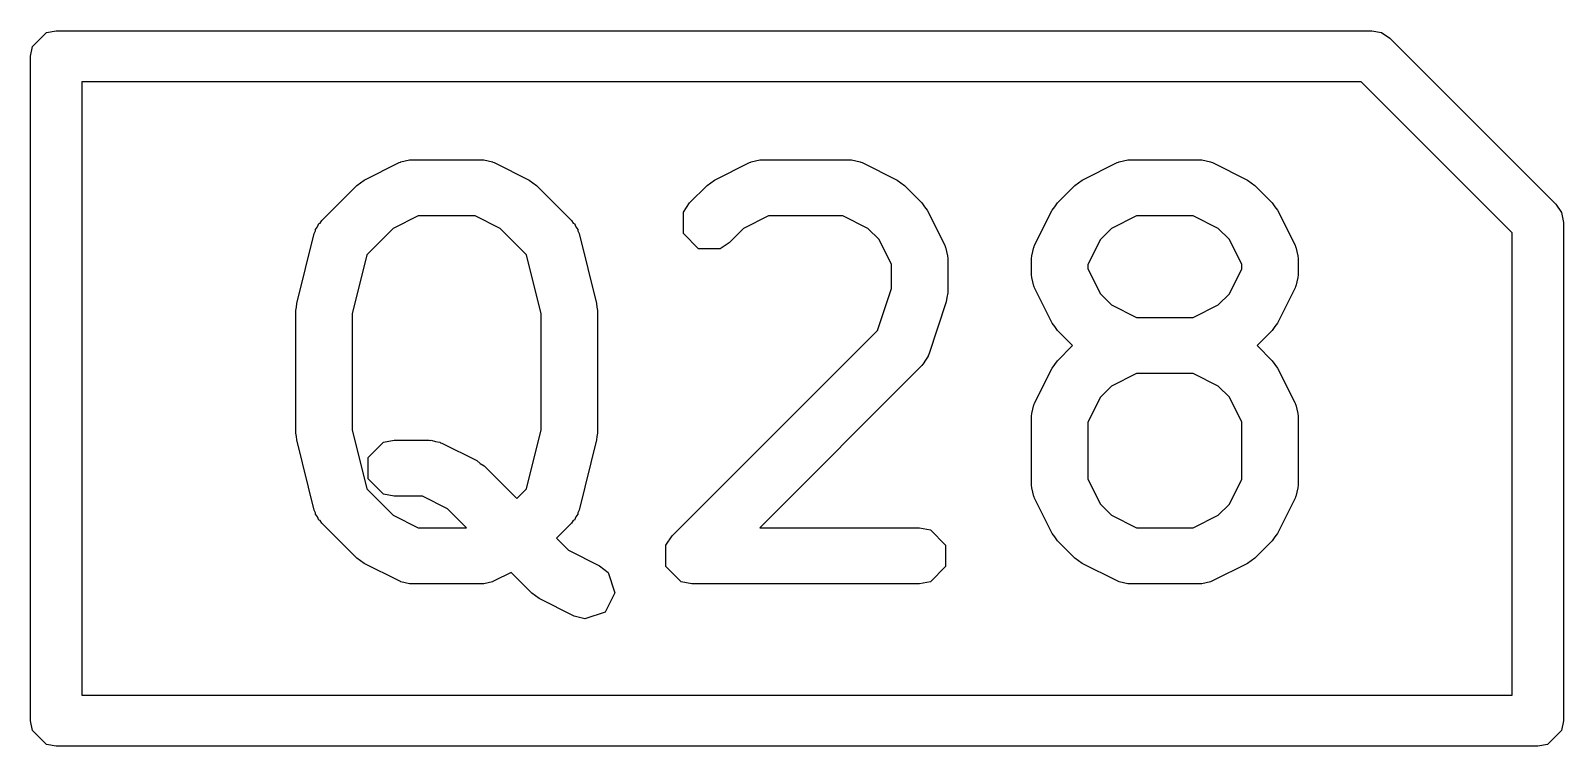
# Model space of a CAD drawing. Header units: millimetres. Extents: x 129 to 276, y -185 to -58.
# Drawn here: x 225.75 to 228.75, y -70.45 to -69.05 of the extents above; entities that cross this region are included whole.
import ezdxf

# ---------------------------------------------------------------- set-up
doc = ezdxf.new("R2010")
doc.units = ezdxf.units.MM
doc.layers.add('F.Fab', color=9, linetype='CONTINUOUS', true_color=0xafafaf)

msp = doc.modelspace()

# ---------------------------------------------------------------- linework, layer by layer
at = {"layer": 'F.Fab', "linetype": 'CONTINUOUS'}
for p, q in [((225.753806, -69.080866), (225.780866, -69.053806)), ((225.780866, -69.053806), (225.8, -69.05)), ((225.8, -69.05), (228.375, -69.05)), ((228.375, -69.05), (228.394134, -69.053806)), ((228.394134, -69.053806), (228.410355, -69.064645)), ((225.75, -69.1), (225.753806, -69.080866)), ((228.410355, -69.064645), (228.735355, -69.389644)), ((225.75, -70.4), (225.75, -69.1)), ((225.85, -69.15), (225.85, -70.35)), ((228.35429, -69.15), (225.85, -69.15)), ((228.65, -69.44571), (228.35429, -69.15)), ((226.402546, -69.342458), (226.471117, -69.308172)), ((226.471117, -69.308172), (226.473773, -69.307444)), ((226.473773, -69.307444), (226.474666, -69.306552)), ((226.474666, -69.306552), (226.483317, -69.304831)), ((226.483317, -69.304831), (226.491815, -69.302504)), ((226.491815, -69.302504), (226.493011, -69.302902)), ((226.493011, -69.302902), (226.495714, -69.302365)), ((226.495714, -69.302365), (226.632857, -69.302365)), ((226.632857, -69.302365), (226.635559, -69.302902)), ((226.635559, -69.302902), (226.636756, -69.302504)), ((226.636756, -69.302504), (226.645253, -69.304831)), ((226.645253, -69.304831), (226.653905, -69.306552)), ((226.653905, -69.306552), (226.654797, -69.307444)), ((226.654797, -69.307444), (226.657454, -69.308172)), ((226.657454, -69.308172), (226.726025, -69.342458)), ((227.08826, -69.342458), (227.156832, -69.308171)), ((227.156832, -69.308171), (227.159489, -69.307443)), ((227.159489, -69.307443), (227.160381, -69.306552)), ((227.160381, -69.306552), (227.169021, -69.304833)), ((227.169021, -69.304833), (227.177531, -69.302503)), ((227.177531, -69.302503), (227.178728, -69.302902)), ((227.178728, -69.302902), (227.181429, -69.302365)), ((227.181429, -69.302365), (227.352857, -69.302365)), ((227.352857, -69.302365), (227.355559, -69.302902)), ((227.355559, -69.302902), (227.356755, -69.302504)), ((227.356755, -69.302504), (227.365251, -69.30483)), ((227.365251, -69.30483), (227.373905, -69.306552)), ((227.373905, -69.306552), (227.374797, -69.307444)), ((227.374797, -69.307444), (227.377454, -69.308172)), ((227.377454, -69.308172), (227.446026, -69.342458)), ((227.80826, -69.342458), (227.876831, -69.308172)), ((227.876831, -69.308172), (227.879487, -69.307444)), ((227.879487, -69.307444), (227.88038, -69.306552)), ((227.88038, -69.306552), (227.889031, -69.304831)), ((227.889031, -69.304831), (227.897529, -69.302504)), ((227.897529, -69.302504), (227.898725, -69.302902)), ((227.898725, -69.302902), (227.901428, -69.302365)), ((227.901428, -69.302365), (228.038571, -69.302365)), ((228.038571, -69.302365), (228.041273, -69.302902)), ((228.041273, -69.302902), (228.042469, -69.302504)), ((228.042469, -69.302504), (228.050965, -69.30483)), ((228.050965, -69.30483), (228.059619, -69.306552)), ((228.059619, -69.306552), (228.060511, -69.307444)), ((228.060511, -69.307444), (228.063168, -69.308172)), ((228.063168, -69.308172), (228.13174, -69.342458)), ((226.31968, -69.421331), (226.388253, -69.35276)), ((226.388253, -69.35276), (226.395583, -69.347861)), ((226.395583, -69.347861), (226.402546, -69.342458)), ((226.726025, -69.342458), (226.732981, -69.347857)), ((226.732981, -69.347857), (226.740319, -69.35276)), ((226.740319, -69.35276), (226.808891, -69.421331)), ((227.03968, -69.387046), (227.073966, -69.35276)), ((227.073966, -69.35276), (227.081299, -69.347859)), ((227.081299, -69.347859), (227.08826, -69.342458)), ((227.446026, -69.342458), (227.452988, -69.347862)), ((227.452988, -69.347862), (227.46032, -69.352761)), ((227.46032, -69.352761), (227.494605, -69.387047)), ((227.75968, -69.387046), (227.793966, -69.35276)), ((227.793966, -69.35276), (227.801303, -69.347857)), ((227.801303, -69.347857), (227.80826, -69.342458)), ((228.13174, -69.342458), (228.138702, -69.347862)), ((228.138702, -69.347862), (228.146034, -69.352761)), ((228.146034, -69.352761), (228.180319, -69.387047)), ((227.027758, -69.40489), (227.03968, -69.387046)), ((227.494605, -69.387047), (227.499503, -69.394377)), ((227.75478, -69.394379), (227.75968, -69.387046)), ((228.180319, -69.387047), (228.185217, -69.394377)), ((228.735355, -69.389644), (228.746194, -69.405865)), ((226.508697, -69.412365), (226.459723, -69.436851)), ((226.619874, -69.412365), (226.508697, -69.412365)), ((226.668847, -69.436852), (226.619874, -69.412365)), ((227.027758, -69.446984), (227.027758, -69.40489)), ((227.194412, -69.412365), (227.145438, -69.436852)), ((227.339874, -69.412365), (227.194412, -69.412365)), ((227.388851, -69.436854), (227.339874, -69.412365)), ((227.499503, -69.394377), (227.504907, -69.40134)), ((227.504907, -69.40134), (227.539193, -69.469911)), ((227.715092, -69.469911), (227.749378, -69.40134)), ((227.749378, -69.40134), (227.75478, -69.394379)), ((227.914411, -69.412365), (227.865438, -69.436851)), ((228.025588, -69.412365), (227.914411, -69.412365)), ((228.074565, -69.436854), (228.025588, -69.412365)), ((228.185217, -69.394377), (228.190621, -69.40134)), ((228.190621, -69.40134), (228.224907, -69.469911)), ((228.746194, -69.405865), (228.746194, -69.405866)), ((228.746194, -69.405866), (228.75, -69.425)), ((226.270927, -69.584025), (226.305213, -69.446882)), ((226.305213, -69.446882), (226.307757, -69.441495)), ((226.307757, -69.441495), (226.307758, -69.439175)), ((226.307758, -69.439175), (226.311499, -69.433574)), ((226.311499, -69.433574), (226.31438, -69.427478)), ((226.31438, -69.427478), (226.316371, -69.426283)), ((226.316371, -69.426283), (226.31968, -69.421331)), ((226.459723, -69.436851), (226.408233, -69.488341)), ((226.720336, -69.488339), (226.668847, -69.436852)), ((226.808891, -69.421331), (226.8122, -69.426284)), ((226.8122, -69.426284), (226.814191, -69.427479)), ((226.814191, -69.427479), (226.817069, -69.433572)), ((226.817069, -69.433572), (226.820813, -69.439175)), ((226.820813, -69.439175), (226.820813, -69.441496)), ((226.820813, -69.441496), (226.823358, -69.446883)), ((226.823358, -69.446883), (226.857643, -69.584026)), ((227.057524, -69.47675), (227.027758, -69.446984)), ((227.145438, -69.436852), (227.117462, -69.464828)), ((227.410511, -69.458515), (227.388851, -69.436854)), ((227.865438, -69.436851), (227.843771, -69.458518)), ((228.096225, -69.458515), (228.074565, -69.436854)), ((228.65, -70.35), (228.65, -69.44571)), ((228.75, -69.425), (228.75, -70.4)), ((227.099618, -69.47675), (227.057524, -69.47675)), ((227.117462, -69.464828), (227.099618, -69.47675)), ((227.435, -69.507491), (227.410511, -69.458515)), ((227.539193, -69.469911), (227.53992, -69.472567)), ((227.53992, -69.472567), (227.540813, -69.47346)), ((227.540813, -69.47346), (227.542533, -69.482111)), ((227.711751, -69.482111), (227.713472, -69.47346)), ((227.713472, -69.47346), (227.714364, -69.472567)), ((227.714364, -69.472567), (227.715092, -69.469911)), ((227.843771, -69.458518), (227.819285, -69.507491)), ((228.120714, -69.507491), (228.096225, -69.458515)), ((228.224907, -69.469911), (228.225634, -69.472567)), ((228.225634, -69.472567), (228.226527, -69.47346)), ((228.226527, -69.47346), (228.228247, -69.482111)), ((226.408233, -69.488341), (226.379285, -69.604137)), ((226.749285, -69.604136), (226.720336, -69.488339)), ((227.435, -69.554152), (227.435, -69.507491)), ((227.542533, -69.482111), (227.544861, -69.490609)), ((227.544861, -69.490609), (227.544462, -69.491805)), ((227.544462, -69.491805), (227.545, -69.494508)), ((227.545, -69.494508), (227.545, -69.56308)), ((227.709285, -69.494508), (227.709822, -69.491805)), ((227.709285, -69.528794), (227.709285, -69.494508)), ((227.709424, -69.490609), (227.711751, -69.482111)), ((227.709822, -69.491805), (227.709424, -69.490609)), ((227.819285, -69.507491), (227.819285, -69.51581)), ((228.120714, -69.51581), (228.120714, -69.507491)), ((228.228247, -69.482111), (228.230575, -69.490609)), ((228.230575, -69.490609), (228.230176, -69.491805)), ((228.230176, -69.491805), (228.230714, -69.494508)), ((228.230714, -69.494508), (228.230714, -69.528794)), ((227.709822, -69.531496), (227.709285, -69.528794)), ((227.709424, -69.532693), (227.709822, -69.531496)), ((227.711751, -69.54119), (227.709424, -69.532693)), ((227.819285, -69.51581), (227.843771, -69.564783)), ((228.096225, -69.564786), (228.120714, -69.51581)), ((228.230575, -69.532693), (228.228247, -69.54119)), ((228.230714, -69.528794), (228.230176, -69.531496)), ((228.230176, -69.531496), (228.230575, -69.532693)), ((227.407641, -69.636227), (227.435, -69.554152)), ((227.545, -69.56308), (227.54328, -69.571724)), ((227.713472, -69.549842), (227.711751, -69.54119)), ((227.714364, -69.550734), (227.713472, -69.549842)), ((227.715092, -69.553391), (227.714364, -69.550734)), ((227.749378, -69.621962), (227.715092, -69.553391)), ((227.843771, -69.564783), (227.865438, -69.58645)), ((228.074565, -69.586447), (228.096225, -69.564786)), ((228.224907, -69.553391), (228.190621, -69.621962)), ((228.225634, -69.550734), (228.224907, -69.553391)), ((228.226527, -69.549842), (228.225634, -69.550734)), ((228.228247, -69.54119), (228.226527, -69.549842)), ((226.269285, -69.597365), (226.270599, -69.590757)), ((226.269285, -69.837365), (226.269285, -69.597365)), ((226.270599, -69.590757), (226.270927, -69.584025)), ((226.857643, -69.584026), (226.85797, -69.590757)), ((226.85797, -69.590757), (226.859285, -69.597365)), ((226.859285, -69.597365), (226.859285, -69.837365)), ((227.542178, -69.580473), (227.507892, -69.68333)), ((227.54328, -69.571724), (227.542178, -69.580473)), ((227.865438, -69.58645), (227.914411, -69.610937)), ((228.025588, -69.610937), (228.074565, -69.586447)), ((226.379285, -69.604137), (226.379285, -69.830593)), ((226.749285, -69.830593), (226.749285, -69.604136)), ((227.75478, -69.628922), (227.749378, -69.621962)), ((227.75968, -69.636256), (227.75478, -69.628922)), ((227.914411, -69.610937), (228.025588, -69.610937)), ((228.185217, -69.628924), (228.180319, -69.636255)), ((228.190621, -69.621962), (228.185217, -69.628924)), ((227.005395, -70.038474), (227.407641, -69.636227)), ((227.78936, -69.665936), (227.75968, -69.636256)), ((228.180319, -69.636255), (228.150638, -69.665936)), ((227.506527, -69.686984), (227.501629, -69.694314)), ((227.507892, -69.68333), (227.506527, -69.685724)), ((227.506527, -69.685724), (227.506527, -69.686984)), ((227.75968, -69.695617), (227.78936, -69.665936)), ((228.150638, -69.665936), (228.180319, -69.695618)), ((227.494605, -69.704828), (227.177068, -70.022365)), ((227.496136, -69.702536), (227.494605, -69.704828)), ((227.497263, -69.701973), (227.496136, -69.702536)), ((227.501629, -69.694314), (227.497263, -69.701973)), ((227.715092, -69.778483), (227.749378, -69.709911)), ((227.749378, -69.709911), (227.75478, -69.70295)), ((227.75478, -69.70295), (227.75968, -69.695617)), ((228.180319, -69.695618), (228.185214, -69.702944)), ((228.185214, -69.702944), (228.190621, -69.709911)), ((228.190621, -69.709911), (228.224908, -69.778483)), ((227.865436, -69.745424), (227.843773, -69.767087)), ((227.914412, -69.720937), (227.865436, -69.745424)), ((228.025587, -69.720937), (227.914412, -69.720937)), ((228.074565, -69.745425), (228.025587, -69.720937)), ((228.096225, -69.767086), (228.074565, -69.745425)), ((227.714364, -69.781139), (227.715092, -69.778483)), ((227.843773, -69.767087), (227.819285, -69.816063)), ((228.120714, -69.816063), (228.096225, -69.767086)), ((228.224908, -69.778483), (228.225635, -69.78114)), ((227.709285, -69.80308), (227.709822, -69.800377)), ((227.709285, -69.940222), (227.709285, -69.80308)), ((227.709424, -69.799182), (227.71175, -69.790685)), ((227.709822, -69.800377), (227.709424, -69.799182)), ((227.71175, -69.790685), (227.713472, -69.782032)), ((227.713472, -69.782032), (227.714364, -69.781139)), ((228.225635, -69.78114), (228.226527, -69.782032)), ((228.226527, -69.782032), (228.228245, -69.790672)), ((228.228245, -69.790672), (228.230576, -69.799182)), ((228.230576, -69.799182), (228.230176, -69.800379)), ((228.230176, -69.800379), (228.230714, -69.80308)), ((228.230714, -69.80308), (228.230714, -69.940222)), ((226.270599, -69.843972), (226.269285, -69.837365)), ((226.379285, -69.830593), (226.408234, -69.946389)), ((226.720336, -69.946389), (226.749285, -69.830593)), ((226.859285, -69.837365), (226.85797, -69.843972)), ((227.819285, -69.816063), (227.819285, -69.927238)), ((228.120714, -69.927239), (228.120714, -69.816063)), ((226.270927, -69.850705), (226.270599, -69.843972)), ((226.305213, -69.987848), (226.270927, -69.850705)), ((226.410615, -69.884889), (226.44038, -69.855124)), ((226.44038, -69.855124), (226.461428, -69.850937)), ((226.461428, -69.850937), (226.53, -69.850937)), ((226.53, -69.850937), (226.5327, -69.851474)), ((226.5327, -69.851474), (226.533898, -69.851075)), ((226.533898, -69.851075), (226.542406, -69.853404)), ((226.542406, -69.853404), (226.551048, -69.855124)), ((226.551048, -69.855124), (226.551939, -69.856015)), ((226.551939, -69.856015), (226.554596, -69.856743)), ((226.554596, -69.856743), (226.623167, -69.891028)), ((226.857643, -69.850704), (226.823358, -69.987847)), ((226.85797, -69.843972), (226.857643, -69.850704)), ((226.410615, -69.926985), (226.410615, -69.884889)), ((226.623167, -69.891028), (226.630133, -69.896434)), ((226.630133, -69.896434), (226.637462, -69.901331)), ((226.44038, -69.95675), (226.410615, -69.926985)), ((226.637462, -69.901331), (226.701428, -69.965297)), ((227.819285, -69.927238), (227.843773, -69.976214)), ((228.096225, -69.976215), (228.120714, -69.927239)), ((226.408234, -69.946389), (226.459722, -69.997877)), ((226.461428, -69.960937), (226.44038, -69.95675)), ((226.701428, -69.965297), (226.720336, -69.946389)), ((227.709822, -69.942924), (227.709285, -69.940222)), ((227.709424, -69.94412), (227.709822, -69.942924)), ((227.71175, -69.952616), (227.709424, -69.94412)), ((227.713472, -69.96127), (227.71175, -69.952616)), ((228.228245, -69.952629), (228.226527, -69.96127)), ((228.230576, -69.94412), (228.228245, -69.952629)), ((228.230714, -69.940222), (228.230176, -69.942922)), ((228.230176, -69.942922), (228.230576, -69.94412)), ((226.307758, -69.993235), (226.305213, -69.987848)), ((226.517016, -69.960937), (226.461428, -69.960937)), ((226.56599, -69.985423), (226.517016, -69.960937)), ((226.602932, -70.022365), (226.56599, -69.985423)), ((226.823358, -69.987847), (226.820813, -69.993234)), ((227.714364, -69.962162), (227.713472, -69.96127)), ((227.715092, -69.964819), (227.714364, -69.962162)), ((227.749378, -70.033391), (227.715092, -69.964819)), ((227.843773, -69.976214), (227.865436, -69.997877)), ((228.074565, -69.997876), (228.096225, -69.976215)), ((228.224908, -69.964819), (228.190621, -70.033391)), ((228.225635, -69.962161), (228.224908, -69.964819)), ((228.226527, -69.96127), (228.225635, -69.962161)), ((226.307758, -69.995555), (226.307758, -69.993235)), ((226.311499, -70.001155), (226.307758, -69.995555)), ((226.31438, -70.007252), (226.311499, -70.001155)), ((226.316371, -70.008446), (226.31438, -70.007252)), ((226.31968, -70.013399), (226.316371, -70.008446)), ((226.388252, -70.081971), (226.31968, -70.013399)), ((226.459722, -69.997877), (226.508698, -70.022365)), ((226.808891, -70.013399), (226.77921, -70.043079)), ((226.8122, -70.008445), (226.808891, -70.013399)), ((226.814191, -70.007251), (226.8122, -70.008445)), ((226.817069, -70.001157), (226.814191, -70.007251)), ((226.820813, -69.995555), (226.817069, -70.001157)), ((226.820813, -69.993234), (226.820813, -69.995555)), ((227.865436, -69.997877), (227.914412, -70.022365)), ((228.025587, -70.022365), (228.074565, -69.997876)), ((226.508698, -70.022365), (226.602932, -70.022365)), ((226.77921, -70.043079), (226.80258, -70.06645)), ((226.993475, -70.056314), (227.005395, -70.038474)), ((227.177068, -70.022365), (227.49, -70.022365)), ((227.49, -70.022365), (227.511048, -70.026552)), ((227.511048, -70.026552), (227.540813, -70.056317)), ((227.75478, -70.040351), (227.749378, -70.033391)), ((227.75968, -70.047685), (227.75478, -70.040351)), ((227.793966, -70.081971), (227.75968, -70.047685)), ((227.914412, -70.022365), (228.025587, -70.022365)), ((228.180319, -70.047684), (228.146034, -70.08197)), ((228.185214, -70.040357), (228.180319, -70.047684)), ((228.190621, -70.033391), (228.185214, -70.040357)), ((226.80258, -70.06645), (226.863168, -70.096744)), ((226.993473, -70.056317), (226.993475, -70.056314)), ((226.993473, -70.098413), (226.993473, -70.056317)), ((227.540813, -70.056317), (227.540813, -70.098413)), ((226.39558, -70.086867), (226.388252, -70.081971)), ((226.402547, -70.092274), (226.39558, -70.086867)), ((226.471117, -70.126558), (226.402547, -70.092274)), ((226.863168, -70.096744), (226.880121, -70.109902)), ((226.880121, -70.109902), (226.893433, -70.149836)), ((227.023238, -70.128178), (226.993473, -70.098413)), ((227.540813, -70.098413), (227.511048, -70.128178)), ((227.801298, -70.08687), (227.793966, -70.081971)), ((227.808261, -70.092274), (227.801298, -70.08687)), ((227.876831, -70.126558), (227.808261, -70.092274)), ((228.131739, -70.092274), (228.063167, -70.126559)), ((228.138705, -70.086867), (228.131739, -70.092274)), ((228.146034, -70.08197), (228.138705, -70.086867)), ((226.473773, -70.127285), (226.471117, -70.126558)), ((226.474666, -70.128178), (226.473773, -70.127285)), ((226.483319, -70.129899), (226.474666, -70.128178)), ((226.491816, -70.132226), (226.483319, -70.129899)), ((226.493011, -70.131827), (226.491816, -70.132226)), ((226.495714, -70.132365), (226.493011, -70.131827)), ((226.632857, -70.132365), (226.495714, -70.132365)), ((226.635557, -70.131827), (226.632857, -70.132365)), ((226.636755, -70.132227), (226.635557, -70.131827)), ((226.645263, -70.129897), (226.636755, -70.132227)), ((226.653905, -70.128178), (226.645263, -70.129897)), ((226.654796, -70.127286), (226.653905, -70.128178)), ((226.657453, -70.126559), (226.654796, -70.127286)), ((226.690568, -70.110001), (226.657453, -70.126559)), ((226.73111, -70.150542), (226.690568, -70.110001)), ((227.044286, -70.132365), (227.023238, -70.128178)), ((227.49, -70.132365), (227.044286, -70.132365)), ((227.511048, -70.128178), (227.49, -70.132365)), ((227.879487, -70.127285), (227.876831, -70.126558)), ((227.88038, -70.128178), (227.879487, -70.127285)), ((227.889033, -70.129899), (227.88038, -70.128178)), ((227.89753, -70.132226), (227.889033, -70.129899)), ((227.898725, -70.131827), (227.89753, -70.132226)), ((227.901428, -70.132365), (227.898725, -70.131827)), ((228.038571, -70.132365), (227.901428, -70.132365)), ((228.041271, -70.131827), (228.038571, -70.132365)), ((228.042469, -70.132227), (228.041271, -70.131827)), ((228.050977, -70.129897), (228.042469, -70.132227)), ((228.059619, -70.128178), (228.050977, -70.129897)), ((228.06051, -70.127286), (228.059619, -70.128178)), ((228.063167, -70.126559), (228.06051, -70.127286)), ((226.73844, -70.15544), (226.73111, -70.150542)), ((226.745403, -70.160844), (226.73844, -70.15544)), ((226.813974, -70.19513), (226.745403, -70.160844)), ((226.893433, -70.149836), (226.874606, -70.187487)), ((226.834672, -70.200798), (226.813974, -70.19513)), ((226.874606, -70.187487), (226.834672, -70.200798)), ((225.85, -70.35), (228.65, -70.35)), ((225.753806, -70.419134), (225.75, -70.4)), ((228.75, -70.4), (228.746194, -70.419134)), ((225.780866, -70.446194), (225.753806, -70.419134)), ((228.746194, -70.419134), (228.719134, -70.446194)), ((225.8, -70.45), (225.780866, -70.446194)), ((228.7, -70.45), (225.8, -70.45)), ((228.719134, -70.446194), (228.7, -70.45))]:
    msp.add_line(p, q, dxfattribs=at)

doc.saveas('drawing.dxf')
